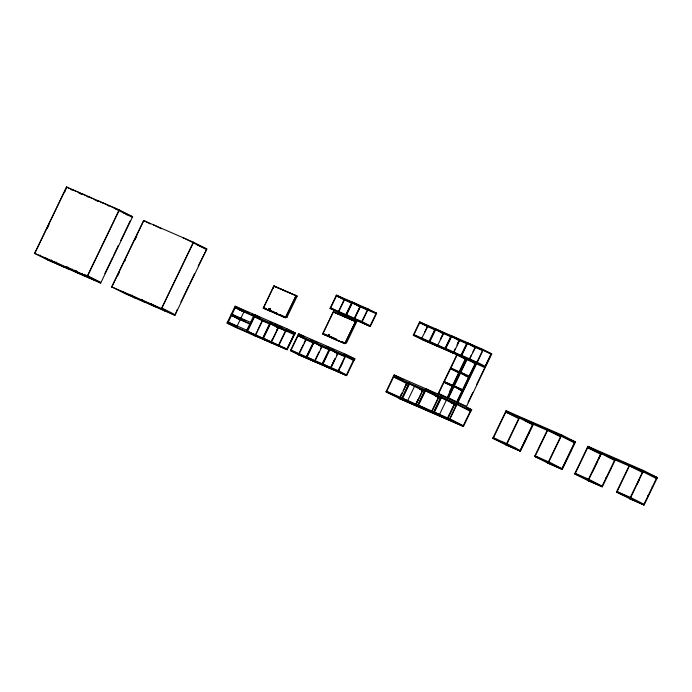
<?xml version="1.0" encoding="UTF-8"?>
<svg xmlns="http://www.w3.org/2000/svg" width="692" height="692" viewBox="0 0 692 692"><rect width="100%" height="100%" fill="white"/><g stroke="black" fill="none" stroke-linecap="round" stroke-linejoin="round"><path stroke-width="1.04" d="M274.499 312.585L284.602 317.291L274.983 313.035L275.295 312.524L277.146 313.467L276.912 313.952M334.686 338.777L334.21 338.812L334.755 338.795M275.347 312.957L274.612 312.637M275.347 313.095L275.087 312.966M334.729 338.379C333.899 339.063 334.262 338.492 334.798 338.907M334.167 338.76L344.036 343.145L337.307 340.213M274.542 312.767L274.897 313.078M274.836 313L274.317 312.827M334.703 339.106L333.769 338.639L334.504 338.89M34.6 253.333L66.527 186.996L119.353 209.987L87.426 276.324L34.6 253.333L48.059 260.157L100.703 283.054L132.63 216.717L119.171 209.901L87.244 276.238L100.703 283.054M34.782 253.428L66.709 187.091M47.134 228.68L49.002 224.796M64.442 192.705L66.423 187.688M71.76 190.015L72.046 189.418L75.843 191.338M45.741 257.476L45.456 258.073L58.734 264.794L58.664 264.041M48.059 260.157L48.345 259.561M87.772 196.978L88.057 196.381L91.846 198.301M64.356 266.524L64.071 267.121L50.793 260.391L51.442 259.95M97.728 201.303L98.013 200.706L102.753 203.111M108.393 205.948L108.687 205.351L115.322 208.707M82.383 273.409L82.097 274.006L95.366 280.727M84.986 275.494L84.692 276.091L71.423 269.361L72.063 268.92M127.008 214.987L127.293 214.39L132.63 216.717M104.847 273.548L112.796 257.017M113.73 255.071L118.41 245.349M120.754 240.487L130.113 221.042M111.671 286.86L143.599 220.523L193.561 242.269L161.634 308.606L111.671 286.86L125.131 293.676L174.912 315.327L206.839 248.99L193.379 242.174L161.452 308.511L174.912 315.327M111.862 286.955L143.789 220.618M117.657 275.814L119.526 271.93M124.672 261.23L125.607 259.292M134.966 239.847L136.834 235.955M153.451 225.54L153.745 224.943L161.322 228.792M125.131 293.676L125.425 293.079M132.06 295.017L131.774 295.614L145.043 302.335M135.087 298.01L135.018 297.257M183.319 238.532L183.605 237.936L193.085 242.745M154.999 306.668L155.285 306.072M164.956 311.002L165.604 310.561M177.178 309.713L175.197 314.73L161.565 307.853M180.923 301.937L188.881 285.407M189.816 283.46L194.495 273.738M198.232 265.962L206.553 249.587L192.921 242.71M294.697 334.236L287.223 349.754L235.6 327.385L227.019 323.043L235.133 306.193L286.903 328.709L295.475 333.06L294.896 334.253L286.324 329.911L234.553 307.386M246.793 330.196L249.985 323.562M250.556 322.368L253.748 315.742M284.992 316.573L286.929 317.412L297.188 296.098L274.049 285.978L263.297 308.217L273.729 286.099L296.288 295.821L285.969 317.273L284.152 316.486M273.392 288.192L273.98 286.09L297.188 296.098M254.898 335.741L255.184 335.144L261.74 337.999M255.902 333.752L256.836 331.814M257.77 329.868L262.441 320.171M270.165 309.116L268.998 308.494L268.245 310.042L277.146 313.467M269.491 308.727L270.269 309.168L269.698 308.883M268.98 310.362L269.819 308.641M269.88 308.926L269.318 310.587M269.681 310.665L269.915 310.18L271.766 311.123M272.51 311.504L272.726 312.343L273.055 311.659M272.397 312.17L272.726 311.495M262.787 337.878L269.75 323.423M270.399 322.982L262.865 338.63L271.376 342.86M276.35 313.182L276.575 314.012M276.246 313.848L276.566 313.165M270.823 342.67L271.117 342.073L277.674 344.927M271.748 340.646L272.683 338.708M276.419 330.94L278.288 327.065M271.835 340.68L278.366 327.1M263.124 308.13L285.346 317.801L296.288 295.821M285.952 316.945L296.349 295.674M278.72 344.806L285.675 330.352M227.019 323.043L278.79 345.559L286.903 328.709M294.221 333.994L286.748 349.512L254.967 335.689M286.756 349.598L294.29 333.942M298.693 354.07L298.399 354.667L346.182 375.367L353.724 359.797L354.131 360.082L346.657 375.609L298.399 354.667L290.441 350.628L298.546 333.778L346.329 354.563L354.909 358.906L354.33 360.099L345.758 355.757L297.975 334.971M298.044 335.724L291.081 350.187L297.275 353.327M299.152 353.102L303.139 344.91M304.073 342.972L305.942 339.089M299.048 354.226L306.011 339.763L298.927 336.174M306.297 356.804L313.251 342.341M313.9 341.9L306.366 357.556L314.332 361.587L314.263 360.835M376.154 313.078L376.638 313.32L370.315 326.451L330.023 308.398L336.407 295.138L368.265 308.987L376.232 313.026L369.848 326.295M310.561 349.313L306.357 358.041L306.919 358.318M313.969 342.652L307.014 357.115L313.208 360.255M336.476 295.891L330.672 307.957L336.866 311.097M322.558 333.977L333.163 311.954L355.723 321.676L344.78 343.656L322.732 334.063L333.483 311.824L356.622 321.953L346.363 343.267L345.386 342.791M323.553 333.293L323.086 333.397L326.719 334.98M315.085 360.03L319.073 351.839M320.647 348.465L321.581 346.536M338.509 311.452L344.382 299.255M314.972 361.146L321.936 346.692L314.86 343.102M338.63 311.997L344.443 299.921L336.122 295.735L375.583 313.467M328.415 336.217L329.158 334.668M335.681 339.694L336.001 339.019L329.349 336.035L329.115 336.52L330.966 337.462L331.2 336.978L335.784 339.028L336.009 339.858L336.329 339.184M331.944 337.359L332.16 338.189L332.489 337.514L331.831 338.025M322.221 363.733L329.184 349.27M351.692 302.499L345.879 314.575L352.79 318.026M329.833 348.829L322.299 364.485L330.811 368.715M323.692 362.063L322.29 364.969L322.844 365.246M324.617 360.125L326.486 356.242M346.597 314.886L352.41 302.819L360.376 306.85L354.563 318.925M336.58 339.314L336.347 339.798L334.305 338.933M330.257 368.516L330.188 367.763M331.01 366.959L334.919 358.733L331.26 366.526M336.58 355.385L337.506 353.465M354.65 317.836L360.229 306.149M354.442 318.381L360.307 306.184M330.906 368.075L337.86 353.621L329.902 349.581L322.939 364.044L329.132 367.184M355.783 321.52L345.403 343.128L341.441 341.381M338.154 370.661L345.109 356.198M367.616 309.428L361.812 321.503L369.77 325.543M290.441 350.628L338.224 371.414L346.329 354.563M330.023 308.398L361.881 322.256L368.265 308.987M339.616 368.992L338.215 371.898L338.769 372.175M340.55 367.045L342.886 362.201M399.838 398.739L386.015 391.819L394.129 374.969L457.836 402.683L471.719 409.716L471.148 410.91L457.265 403.877L393.549 376.163M421.791 339.4L413.28 335.17L419.663 321.901L483.379 349.616L491.752 353.941L466.278 406.965M424.473 332.584L427.639 326.018M399.578 397.952L399.293 398.549L463.476 426.419L470.941 410.892L470.465 410.65M400.504 396.023L401.429 394.094M405.149 386.378L406.533 383.489L408.41 384.302M400.296 396.559L402.164 392.675M403.099 390.738L406.835 382.97M400.4 397.139L406.896 383.645L393.618 376.915L386.664 391.378L396.144 396.187M401.87 397.995L408.834 383.532L422.821 390.573L416.325 404.067M429.135 341.346L434.948 329.271M409.482 383.091L401.948 398.748L415.771 405.668M409.552 383.844L402.588 398.307L412.328 403.237M437.171 346.13L443.633 333.622L435.666 329.582L429.853 341.658L435.164 344.348M440.328 339.478L443.486 332.913L449.506 335.534M440.406 339.512L443.563 332.947M416.143 403.453L418.011 399.569M421.748 391.81L422.682 389.864M415.217 405.477L415.503 404.881M416.221 403.488L422.76 389.899M417.804 404.924L424.758 390.461M445.068 348.275L450.873 336.2M457.611 343.595L459.419 339.841M453.104 353.058L455.431 348.318M456.962 345.031L459.497 339.876L465.439 342.462M453.744 352.617L459.557 340.542L451.591 336.511L445.786 348.586L453.39 352.462M437.932 394.025L457.083 354.226M431.151 412.406L431.436 411.809M432.076 410.382L438.685 396.827M432.258 410.996L438.754 397.502L425.476 390.772L418.522 405.235L425.156 408.6M433.728 411.852L440.692 397.39M460.993 355.204L466.806 343.128M441.332 396.948L433.798 412.605L447.62 419.525M461.062 355.956L467.455 342.687L474.53 346.277M449.445 391.914L465.24 359.096L467.048 359.883M447.015 397.857L465.595 359.252L457.152 354.979L438.572 393.584L445.138 396.905M447.811 397.597L466.391 358.992M447.88 398.358L467.039 358.551M471.356 355.247L469.314 359.39L475.491 347.47L467.524 343.44L461.711 355.515L469.678 359.546M472.896 351.96L475.421 346.804L481.364 349.391M447.075 419.326L447.361 418.729M448.001 417.311L449.869 413.427M450.146 412.951L454.54 403.721M448.079 417.345L454.618 403.756M448.182 417.925L454.679 404.431L441.409 397.701L434.446 412.164L444.178 417.094M457.075 401.066L468.692 376.941M469.617 375.012L474.729 364.39M456.971 402.19L475.551 363.585L467.109 359.304L448.528 397.917L456.037 401.715M449.662 418.781L456.616 404.318M457.767 401.931L476.347 363.326M476.926 362.132L482.731 350.057M386.015 391.819L449.731 419.534L483.379 349.616M484.954 366.829L491.268 353.698L484.962 366.916L485.429 367.071M468.069 402.346L472.714 392.693M476.433 384.977L484.322 368.568M470.534 410.607L463 426.255L399.362 398.497M506.622 445.181L506.146 444.939L520.003 450.968L524.242 442.145L524.726 442.387L520.479 451.21L506.068 444.991L492.799 438.27L506.042 410.737L561.792 434.983L575.545 441.954L570.943 451.418L570.467 451.175L574.706 442.352M506.068 444.991L506.354 444.394M506.665 443.572L519.052 417.838M506.734 444.333L519.692 417.397L533.376 424.412L529.129 433.235L528.653 432.993L532.901 424.17L520.003 451.054L506.734 444.333L492.799 438.27M548.436 463.372L534.605 456.452L547.571 429.524M548.479 461.763L560.866 436.021M534.605 456.452L548.548 462.516L561.792 434.983M561.817 469.237L574.784 442.309M548.531 462.74L547.882 463.182L562.293 469.401L566.54 460.578L566.056 460.336L561.809 469.159L547.952 463.13M606.097 477.748L606.573 477.99L602.334 486.813L587.923 480.594L574.645 473.873L587.897 446.34L643.647 470.586L657.4 477.558L652.798 487.021L652.314 486.779M587.681 447.689L575.294 473.432L588.572 480.153L587.923 480.594M588.511 479.175L600.907 453.442M574.645 473.873L588.589 479.928L601.547 453.001L615.231 460.016L610.984 468.839L610.508 468.596M592.24 472.524L597.741 461.088M598.658 459.177L600.959 454.41L587.326 447.534L601.262 453.597L614.176 460.163M601.858 486.658L614.825 459.722M630.282 498.975L616.46 492.055L629.426 465.128M630.326 497.366L642.712 471.624M616.46 492.055L630.403 498.119L643.647 470.586M637.263 484.037L639.555 479.271M656.639 477.913L643.672 504.84L630.403 498.119M629.737 498.785L644.14 505.004L648.387 496.181L647.911 495.939M334.452 338.942L333.829 338.596M268.141 309.999L263.842 308.26L271.532 311.608M327.575 335.854L323.276 334.115L330.966 337.462M427.63 325.941L433.581 328.605M435.562 329.47L439.809 331.234M451.487 336.398L455.743 338.163M466.045 342.644L471.667 345.092M481.978 349.572L491.752 353.941M419.378 322.498L483.094 350.213L490.697 354.088M427.345 326.538L434.835 329.79M440.458 332.238L450.769 336.719M456.391 339.167L466.693 343.647M472.316 346.095L482.627 350.576M344.374 299.169L349.996 301.617M351.796 302.508L353.776 303.373M356.268 304.419L365.921 308.546M367.72 309.436L376.638 313.32M344.088 299.766L351.579 303.027M357.202 305.475L367.513 309.955M413.565 334.573L477.281 362.288L484.884 366.163M422.466 339.011L425.277 340.239M427.154 341.052L429.031 341.865M430.9 342.678L433.711 343.907M438.399 345.939L441.211 347.168M443.079 347.981L444.956 348.794M446.833 349.607L449.644 350.835M454.324 352.868L457.135 354.096M470.257 359.797L473.068 361.025M413.28 335.17L476.996 362.885L485.438 367.158M421.316 339.158L457.135 354.737M456.85 354.693L421.246 339.201L427.699 326.693L419.733 322.654L413.928 334.729L419.24 337.419M456.798 354.823L484.789 367.599M472.48 362.245L475.551 363.585M78.879 193.103L81.544 194.262M115.512 209.045L118.176 210.204M118.713 210.429L131.982 217.158M122.847 212.461L126.402 214.01M197.782 245.055L206.839 248.99M330.309 307.802L362.167 321.659M338.276 311.841L340.153 312.654M342.021 313.467L346.709 315.509M354.2 318.77L356.077 319.583M357.954 320.396L362.634 322.437M369.839 326.209L338.059 312.386L338.535 312.628M356.622 321.953L333.752 312.118M460.085 372.097L450.847 368.075L458.355 371.881M470.041 376.422L460.803 372.408L465.491 374.779M459.799 372.694L450.561 368.672L459.004 372.953M469.756 377.019L460.517 373.005L468.96 377.278M465.474 375.765L468.242 376.967L460.742 373.17M453.563 385.66L444.325 381.647L452.767 385.92M463.51 389.994L454.272 385.972L462.714 390.253M453.269 386.257L444.03 382.243L452.473 386.517M463.225 390.591L453.987 386.568L462.429 390.85M458.943 389.328L461.711 390.539M505.757 411.333L561.506 435.579L575.26 442.551M587.612 446.937L643.361 471.183L657.115 478.155M329.193 334.764L328.423 334.348L327.679 335.897L329.478 336.753M569.68 439.403L575.545 441.954M624.149 463.095L627.082 464.367M647.617 473.302L657.4 477.558M505.471 411.93L519.407 417.994L532.321 424.559M547.286 430.121L561.221 436.176L574.135 442.75M629.14 465.725L643.076 471.78L655.99 478.354M525.375 420.857L547.874 430.64M607.818 456.755L629.729 466.244M266.377 308.727L263.989 307.715M268.193 309.523L275.606 312.749M279.291 314.35L285.969 317.273M518.74 418.651L505.826 412.086L493.439 437.828L497.237 439.749M560.555 436.842L547.64 430.277L535.253 456.011L542.839 459.851M438.218 393.428L466.209 406.213M245.599 311.365L248.445 312.602M252.243 314.255L254.137 315.076M269.413 321.719L272.302 322.982M274.24 323.821L277.129 325.076M279.066 325.915L281.955 327.178M288.72 330.119L295.475 333.06M311.019 339.824L312.974 340.672M315.898 341.943L317.853 342.791M326.624 346.606L329.548 347.877M331.503 348.725L334.426 349.996M344.183 354.243L347.107 355.515M349.053 356.363L354.909 358.906M466.892 407.623L471.719 409.716M393.264 376.759L456.979 404.474L469.894 411.048M297.681 335.568L345.472 356.354L353.076 360.238M414.499 386.378L407.545 400.841M446.357 400.236L439.394 414.698M262.147 320.681L270.581 324.349M275.26 326.39L286.505 331.278M293.642 334.383L239.32 309.8M305.648 339.608L313.147 342.869M318.77 345.308L329.072 349.797M334.694 352.237L345.005 356.726M419.655 389.189L424.343 391.231M435.579 396.118L440.268 398.159M451.513 403.047L456.192 405.088M231.362 314.021L251.274 322.68M242.78 319.609L245.625 320.846M230.791 315.215L250.703 323.882M249.795 324.098L236.508 318.112M227.599 321.849L247.511 330.508M386.3 391.222L450.016 418.937L462.931 425.502M493.085 437.673L507.02 443.728L519.934 450.302M534.899 455.855L548.834 461.919L561.748 468.484M574.94 473.276L588.875 479.331L601.789 485.905M616.745 491.458L630.689 497.522L643.603 504.087M247.217 331.105L286.687 348.846M290.727 350.031L338.509 370.817L346.112 374.692M300.562 354.884L307.118 357.738M316.495 361.812L323.052 364.667M332.42 368.741L338.976 371.587M512.858 447.222L515.652 448.433M633.742 499.797L636.528 501.017M601.85 486.571L587.992 480.542L588.477 480.784M629.807 498.733L644.14 505.004M40.049 255.002L40.119 255.755L53.396 262.476L54.045 262.034M56.061 261.957L56.13 262.718L69.408 269.439L70.048 268.998M76.682 270.935L76.76 271.688L90.029 278.409L90.678 277.968M87.356 275.572L100.634 282.301M142.37 299.506L141.73 299.947L155.553 306.859M151.609 303.52L151.678 304.272L165.423 311.158M128.132 294.264L130.849 295.441M468.579 344.028L475.127 347.315M458.606 339.348L451.521 335.758L445.138 349.027L453.649 353.257M452.646 337.099L459.203 340.386M442.672 332.42L435.597 328.83L429.213 342.099L437.725 346.329M436.721 330.171L443.269 333.457M419.663 321.901L426.748 325.491M359.416 305.648L352.34 302.058L345.948 315.327L353.915 319.367M336.407 295.138L343.492 298.719M361.881 322.256L370.315 326.451M353.906 319.28L354.468 319.557M355.377 321.633L344.78 343.656M333.483 311.824L334.331 312.256M295.951 295.778L285.346 317.801M642.764 472.601L629.495 465.88L617.108 491.614L628.483 497.375M274.049 285.978L274.897 286.401M143.599 220.523L150.423 223.983M587.897 446.34L597.066 450.985M114.016 207.669L118.756 210.074M120.659 211.034L127.293 214.39M103.35 203.024L109.033 205.913M93.749 199.261L97.537 201.182M82.72 194.054L88.412 196.935M77.383 191.736L82.123 194.132M66.527 186.996L72.401 189.971M506.042 410.737L514.294 414.915M652.236 486.952L652.712 487.194L648.465 496.017L647.989 495.775M610.422 468.761L610.906 469.003L606.659 477.826L606.175 477.584M329.349 336.035L331.2 336.978M270.278 308.874L269.733 308.606M286.09 316.988L286.929 317.412M268.998 308.494L270.295 309.116M435.242 393.514L425.978 388.826L417.873 405.676L431.696 412.596M394.129 374.969L403.384 379.657M588.589 479.928L602.334 486.813M298.546 333.778L304.264 336.675M548.548 462.516L562.293 469.401M259.803 317.273L255.045 314.86L246.932 331.702L255.504 336.053M235.133 306.193L243.705 310.544M520.003 450.968L520.479 451.21M463.476 426.419L449.731 419.534M455.033 422.708L455.587 422.985M439.1 415.78L439.662 416.056M423.175 408.851L423.729 409.128M407.242 401.922L407.804 402.199M346.657 375.609L338.224 371.414M314.324 361.509L314.877 361.786M298.477 354.615L298.953 354.858M278.79 345.559L287.223 349.754M278.781 346.052L279.343 346.329M262.856 339.123L263.41 339.4M145.035 302.257L145.597 302.534M121.818 291.28L135.641 298.2M84.277 274.369L86.171 275.329M74.554 270.209L76.449 271.169M66.96 266.775L68.863 267.735M66.086 267.043L79.355 273.772M231.509 315.526L228.317 322.161L236.889 326.503L240.081 319.877L231.509 315.526M235.271 307.698L232.079 314.332L240.652 318.683L243.852 312.049L235.271 307.698M254.535 316.806L247.58 331.26L255.547 335.3L262.502 320.837L254.535 316.806M270.468 323.735L263.505 338.189L271.472 342.229L278.435 327.766L270.468 323.735M528.576 433.157L524.328 441.98L524.804 442.223L529.051 433.4L528.576 433.157M570.381 451.348L566.143 460.171L566.618 460.414L570.865 451.591L570.381 451.348"/></g></svg>
